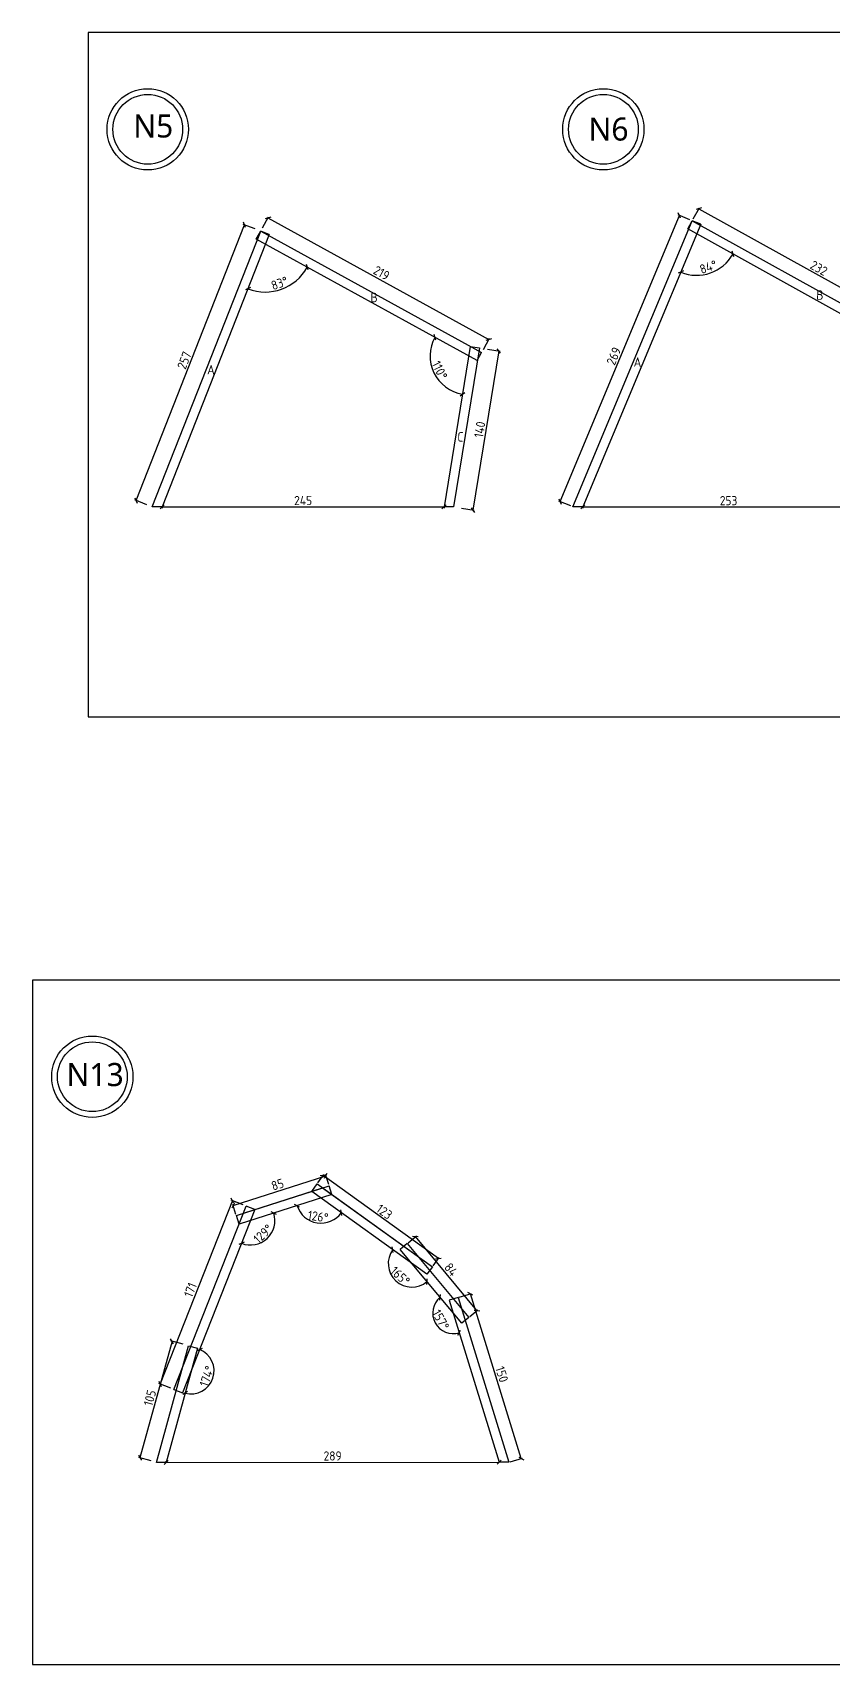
# Model space of a CAD drawing. Header units: centimetres. Extents: x -6116 to 16873, y -2889 to 4505.
# Drawn here: x 13781 to 14475, y -107 to 1310 of the extents above; entities that cross this region are included whole.
import ezdxf

# ---------------------------------------------------------------- set-up
doc = ezdxf.new("R2010")
doc.units = ezdxf.units.CM
for name, color, linetype in [('5', 5, 'Continuous'), ('frame圖框', 34, 'Continuous'), ('section剖面線', 1, 'Continuous')]:
    doc.layers.add(name, color=color, linetype=linetype)
doc.styles.get("Standard").update_dxf_attribs({"font": 'ISOCP.SHX', "bigfont": 'CHINESET.SHX'})
doc.dimstyles.new('AM_ISO', dxfattribs={"dimtxt": 3.5, "dimasz": 3.5, "dimexe": 1, "dimexo": 1, "dimgap": 1.5, "dimtad": 1, "dimdec": 0, "dimdsep": 46, "dimtxsty": 'Standard', "dimcen": 0, "dimclrd": 256, "dimclre": 256, "dimclrt": 2, "dimadec": 0, "dimazin": 2, "dimtp": 0.1, "dimtm": 0.1, "dimtfac": 0.71, "dimtdec": 0, "dimtmove": 0, "dimatfit": 3, "dimfxl": 1, "dimlwd": -1, "dimlwe": -1, "dimarcsym": 1})

# ---------------------------------------------------------------- blocks, each defined once
blk = doc.blocks.new('_Oblique')
at = {"color": 0, "linetype": 'ByBlock', "lineweight": -2}
blk.add_line((-0.5, -0.5), (0.5, 0.5), dxfattribs=at)
blk = doc.blocks.new('*D640')
at = {"layer": 'DEFPOINTS', "color": 0, "transparency": 16777216}
for p in [(13986.4, 1134.3), (13975.1, 1130.3), (13987.5, 1084.7), (14167, 1024.9), (13893.5, 898)]:
    blk.add_point(p, dxfattribs=at)
at = {"layer": 'section剖面線', "linetype": 'ByBlock', "transparency": 16777216}
blk.add_arc((13983.1, 1125.9), 41.4, 248.5276, 331.2125, dxfattribs=at)
at = {"layer": 'section剖面線', "transparency": 16777216, "xscale": 3.5, "yscale": 3.5, "zscale": 3.5}
for p, rotation in [((14019.4, 1106), 61.21251699546266), ((13968, 1087.4), 158.5275745294256)]:
    blk.add_blockref('_Oblique', p, dxfattribs=dict(at, rotation=rotation))
at = {"layer": 'section剖面線', "transparency": 16777216, "insert": (13995.3, 1092.1), "char_height": 8, "attachment_point": 5, "rotation": 19.87}
blk.add_mtext('83°', dxfattribs=at)
blk = doc.blocks.new('_ArchTick')
at = {"color": 0, "linetype": 'ByBlock', "const_width": 0.15}
blk.add_lwpolyline([(-0.5, -0.5), (0.5, 0.5)], dxfattribs=at)
blk = doc.blocks.new('*D641')
at = {"layer": 'DEFPOINTS', "color": 0, "transparency": 16777216}
for p in [(13975.1, 1130.3), (14160.9, 1037.3), (14126.3, 1024.5), (14167, 1024.9), (14138.1, 898)]:
    blk.add_point(p, dxfattribs=at)
at = {"layer": 'section剖面線', "linetype": 'ByBlock', "transparency": 16777216}
blk.add_arc((14159.5, 1029), 33.5, 151.2125, 260.7356, dxfattribs=at)
at = {"layer": 'section剖面線', "transparency": 16777216, "xscale": 3.5, "yscale": 3.5, "zscale": 3.5}
for p, rotation in [((14130.2, 1045.1), 61.21251699546256), ((14154.1, 995.9), 350.7355634669838)]:
    blk.add_blockref('_Oblique', p, dxfattribs=dict(at, rotation=rotation))
at = {"layer": 'section剖面線', "transparency": 16777216, "insert": (14134.3, 1016.7), "char_height": 8, "attachment_point": 5, "rotation": 295.974}
blk.add_mtext('110°', dxfattribs=at)
blk = doc.blocks.new('*D642')
at = {"layer": 'DEFPOINTS', "color": 0, "transparency": 16777216}
for p in [(14349.6, 1139.3), (14360.9, 1143.3), (14360.7, 1099.1), (14552.7, 1026.6), (14258.6, 898)]:
    blk.add_point(p, dxfattribs=at)
at = {"layer": 'section剖面線', "linetype": 'ByBlock', "transparency": 16777216}
blk.add_arc((14357.5, 1135), 36, 247.3621, 330.9543, dxfattribs=at)
at = {"layer": 'section剖面線', "transparency": 16777216, "xscale": 3.5, "yscale": 3.5, "zscale": 3.5}
for p, rotation in [((14388.9, 1117.5), 60.95429382632139), ((14343.6, 1101.8), 157.3620541958578)]:
    blk.add_blockref('_Oblique', p, dxfattribs=dict(at, rotation=rotation))
at = {"layer": 'section剖面線', "transparency": 16777216, "insert": (14367.5, 1106.2), "char_height": 8, "attachment_point": 5, "rotation": 19.1582}
blk.add_mtext('84°', dxfattribs=at)
blk = doc.blocks.new('*D643')
at = {"layer": 'DEFPOINTS', "color": 0, "transparency": 16777216}
for p in [(14349.6, 1139.3), (14547.5, 1038.6), (14515.9, 1027.6), (14552.7, 1026.6), (14511.5, 898)]:
    blk.add_point(p, dxfattribs=at)
at = {"layer": 'section剖面線', "linetype": 'ByBlock', "transparency": 16777216}
blk.add_arc((14545.4, 1030.6), 29.7, 150.9543, 255.6576, dxfattribs=at)
at = {"layer": 'section剖面線', "transparency": 16777216, "xscale": 3.5, "yscale": 3.5, "zscale": 3.5}
for p, rotation in [((14519.4, 1045), 60.95429382632167), ((14538.1, 1001.8), 345.65758619687)]:
    blk.add_blockref('_Oblique', p, dxfattribs=dict(at, rotation=rotation))
at = {"layer": 'section剖面線', "transparency": 16777216, "insert": (14523.2, 1021), "char_height": 8, "attachment_point": 5, "rotation": 293.3059}
blk.add_mtext('105°', dxfattribs=at)
blk = doc.blocks.new('*D648')
at = {"layer": 'DEFPOINTS', "color": 0, "transparency": 16777216}
for p in [(13893.5, 898), (14138.1, 898), (14138.1, 898)]:
    blk.add_point(p, dxfattribs=at)
at = {"layer": 'section剖面線', "linetype": 'ByBlock', "transparency": 16777216}
for p, q in [((13893.5, 898), (13893.5, 897)), ((13893.5, 898), (14138.1, 898)), ((14138.1, 898), (14138.1, 897))]:
    blk.add_line(p, q, dxfattribs=at)
at = {"layer": 'section剖面線', "transparency": 16777216, "xscale": 3.5, "yscale": 3.5, "zscale": 3.5, "rotation": 180}
blk.add_blockref('_Oblique', (13893.5, 898), dxfattribs=at)
at = {"layer": 'section剖面線', "transparency": 16777216, "xscale": 3.5, "yscale": 3.5, "zscale": 3.5}
blk.add_blockref('_Oblique', (14138.1, 898), dxfattribs=at)
at = {"layer": 'section剖面線', "transparency": 16777216, "insert": (14015.8, 903.5), "char_height": 8, "attachment_point": 5}
blk.add_mtext('245', dxfattribs=at)
blk = doc.blocks.new('*D649')
at = {"layer": 'DEFPOINTS', "color": 0, "transparency": 16777216}
for p in [(14258.6, 898), (14511.5, 898), (14511.5, 897.9)]:
    blk.add_point(p, dxfattribs=at)
at = {"layer": 'section剖面線', "linetype": 'ByBlock', "transparency": 16777216}
for p, q in [((14258.6, 897.9), (14258.6, 896.9)), ((14258.6, 897.9), (14511.5, 897.9)), ((14511.5, 897.9), (14511.5, 896.9))]:
    blk.add_line(p, q, dxfattribs=at)
at = {"layer": 'section剖面線', "transparency": 16777216, "xscale": 3.5, "yscale": 3.5, "zscale": 3.5, "rotation": 180}
blk.add_blockref('_Oblique', (14258.6, 897.9), dxfattribs=at)
at = {"layer": 'section剖面線', "transparency": 16777216, "xscale": 3.5, "yscale": 3.5, "zscale": 3.5}
blk.add_blockref('_Oblique', (14511.5, 897.9), dxfattribs=at)
at = {"layer": 'section剖面線', "transparency": 16777216, "insert": (14385.1, 903.4), "char_height": 8, "attachment_point": 5}
blk.add_mtext('253', dxfattribs=at)
blk = doc.blocks.new('*D652')
at = {"layer": 'DEFPOINTS', "color": 0, "transparency": 16777216}
for p in [(13964.9, 1142.8), (13979, 1137.3), (13884.9, 898)]:
    blk.add_point(p, dxfattribs=at)
at = {"layer": 'section剖面線', "linetype": 'ByBlock', "transparency": 16777216}
for p, q in [((13870.8, 903.6), (13964.9, 1142.8)), ((13974.2, 1139.2), (13963.9, 1143.2)), ((13880.1, 899.9), (13869.8, 904))]:
    blk.add_line(p, q, dxfattribs=at)
at = {"layer": 'section剖面線', "transparency": 16777216, "xscale": 3.5, "yscale": 3.5, "zscale": 3.5}
for p, rotation in [((13964.9, 1142.8), 68.52757452942679), ((13870.8, 903.6), 248.5275745294268)]:
    blk.add_blockref('_Oblique', p, dxfattribs=dict(at, rotation=rotation))
at = {"layer": 'section剖面線', "transparency": 16777216, "insert": (13912.7, 1025.2), "char_height": 8, "attachment_point": 5, "rotation": 68.5276}
blk.add_mtext('257', dxfattribs=at)
blk = doc.blocks.new('*D653')
at = {"layer": 'DEFPOINTS', "color": 0, "transparency": 16777216}
for p in [(13979, 1137.3), (14177.1, 1043.4), (14170.8, 1031.9)]:
    blk.add_point(p, dxfattribs=at)
at = {"layer": 'section剖面線', "linetype": 'ByBlock', "transparency": 16777216}
for p, q in [((13980.5, 1140.1), (13985.8, 1149.7)), ((13985.3, 1148.8), (14177.1, 1043.4)), ((14172.3, 1034.7), (14177.6, 1044.3))]:
    blk.add_line(p, q, dxfattribs=at)
at = {"layer": 'section剖面線', "transparency": 16777216, "xscale": 3.5, "yscale": 3.5, "zscale": 3.5}
for p, rotation in [((13985.3, 1148.8), 151.2125169954587), ((14177.1, 1043.4), 331.2125169954587)]:
    blk.add_blockref('_Oblique', p, dxfattribs=dict(at, rotation=rotation))
at = {"layer": 'section剖面線', "transparency": 16777216, "insert": (14083.9, 1101), "char_height": 8, "attachment_point": 5, "rotation": 331.2125}
blk.add_mtext('219', dxfattribs=at)
blk = doc.blocks.new('*D654')
at = {"layer": 'DEFPOINTS', "color": 0, "transparency": 16777216}
for p in [(14168.8, 1036), (14146.2, 897.9), (14163.2, 895.2)]:
    blk.add_point(p, dxfattribs=at)
at = {"layer": 'section剖面線', "linetype": 'ByBlock', "transparency": 16777216}
for p, q in [((14175.9, 1034.9), (14186.8, 1033.1)), ((14185.8, 1033.3), (14163.2, 895.2)), ((14153.4, 896.8), (14164.2, 895))]:
    blk.add_line(p, q, dxfattribs=at)
at = {"layer": 'section剖面線', "transparency": 16777216, "xscale": 3.5, "yscale": 3.5, "zscale": 3.5}
for p, rotation in [((14185.8, 1033.3), 80.73556346698369), ((14163.2, 895.2), 260.7355634669836)]:
    blk.add_blockref('_Oblique', p, dxfattribs=dict(at, rotation=rotation))
at = {"layer": 'section剖面線', "transparency": 16777216, "insert": (14169.1, 965.1), "char_height": 8, "attachment_point": 5, "rotation": 80.7356}
blk.add_mtext('140', dxfattribs=at)
blk = doc.blocks.new('*D655')
at = {"layer": 'DEFPOINTS', "color": 0, "transparency": 16777216}
for p in [(14342.4, 1151), (14353.5, 1146.3), (14250, 898)]:
    blk.add_point(p, dxfattribs=at)
at = {"layer": 'section剖面線', "linetype": 'ByBlock', "transparency": 16777216}
for p, q in [((14238.8, 902.7), (14342.4, 1151)), ((14351.6, 1147.1), (14341.5, 1151.4)), ((14248.1, 898.8), (14237.9, 903))]:
    blk.add_line(p, q, dxfattribs=at)
at = {"layer": 'section剖面線', "transparency": 16777216, "xscale": 3.5, "yscale": 3.5, "zscale": 3.5}
for p, rotation in [((14342.4, 1151), 67.35884366000535), ((14238.8, 902.7), 247.3588436600054)]:
    blk.add_blockref('_Oblique', p, dxfattribs=dict(at, rotation=rotation))
at = {"layer": 'section剖面線', "transparency": 16777216, "insert": (14285.5, 1028.9), "char_height": 8, "attachment_point": 5, "rotation": 67.3588}
blk.add_mtext('269', dxfattribs=at)
blk = doc.blocks.new('*D656')
at = {"layer": 'DEFPOINTS', "color": 0, "transparency": 16777216}
for p in [(14353.5, 1146.3), (14562.4, 1044.1), (14556.6, 1033.6)]:
    blk.add_point(p, dxfattribs=at)
at = {"layer": 'section剖面線', "linetype": 'ByBlock', "transparency": 16777216}
for p, q in [((14354.5, 1148.1), (14359.8, 1157.7)), ((14359.3, 1156.8), (14562.4, 1044.1)), ((14557.5, 1035.3), (14562.9, 1044.9))]:
    blk.add_line(p, q, dxfattribs=at)
at = {"layer": 'section剖面線', "transparency": 16777216, "xscale": 3.5, "yscale": 3.5, "zscale": 3.5}
for p, rotation in [((14359.3, 1156.8), 150.9542938263248), ((14562.4, 1044.1), 330.9542938263248)]:
    blk.add_blockref('_Oblique', p, dxfattribs=dict(at, rotation=rotation))
at = {"layer": 'section剖面線', "transparency": 16777216, "insert": (14463.5, 1105.2), "char_height": 8, "attachment_point": 5, "rotation": 330.9543}
blk.add_mtext('232', dxfattribs=at)
blk = doc.blocks.new('*D719')
at = {"layer": 'DEFPOINTS', "color": 0, "transparency": 16777216}
for p in [(13896.8, 68.6), (14186, 68.7), (14186, 68.7)]:
    blk.add_point(p, dxfattribs=at)
at = {"layer": 'section剖面線', "linetype": 'ByBlock', "transparency": 16777216}
for p, q in [((13896.8, 68.6), (13896.8, 69.6)), ((13896.8, 68.6), (14186, 68.7)), ((14186, 68.7), (14186, 69.7))]:
    blk.add_line(p, q, dxfattribs=at)
at = {"layer": 'section剖面線', "transparency": 16777216, "xscale": 3.5, "yscale": 3.5, "zscale": 3.5}
for p, rotation in [((13896.8, 68.6), 180.0097682672794), ((14186, 68.7), 0.009768267279348316)]:
    blk.add_blockref('_Oblique', p, dxfattribs=dict(at, rotation=rotation))
at = {"layer": 'section剖面線', "transparency": 16777216, "insert": (14041.4, 74.2), "char_height": 8, "attachment_point": 5, "rotation": 0.0098}
blk.add_mtext('289', dxfattribs=at)
blk = doc.blocks.new('*D720')
at = {"layer": 'DEFPOINTS', "color": 0, "transparency": 16777216}
for p in [(14161, 215), (14150.3, 211.7), (14194.4, 68.7)]:
    blk.add_point(p, dxfattribs=at)
at = {"layer": 'section剖面線', "linetype": 'ByBlock', "transparency": 16777216}
for p, q in [((14151.4, 212.1), (14162, 215.3)), ((14205.1, 72), (14161, 215)), ((14195.5, 69), (14206.1, 72.3))]:
    blk.add_line(p, q, dxfattribs=at)
at = {"layer": 'section剖面線', "transparency": 16777216, "xscale": 3.5, "yscale": 3.5, "zscale": 3.5}
for p, rotation in [((14161, 215), 107.1363180954422), ((14205.1, 72), 287.1363180954422)]:
    blk.add_blockref('_Oblique', p, dxfattribs=dict(at, rotation=rotation))
at = {"layer": 'section剖面線', "transparency": 16777216, "insert": (14188.3, 145.1), "char_height": 8, "attachment_point": 5, "rotation": 287.1363}
blk.add_mtext('150', dxfattribs=at)
blk = doc.blocks.new('*D721')
at = {"layer": 'DEFPOINTS', "color": 0, "transparency": 16777216}
for p in [(14106.2, 258.7), (14113.3, 264.6), (14159.7, 194.5)]:
    blk.add_point(p, dxfattribs=at)
at = {"layer": 'section剖面線', "linetype": 'ByBlock', "transparency": 16777216}
for p, q in [((14107, 259.3), (14114.1, 265.2)), ((14166.7, 200.4), (14113.3, 264.6)), ((14160.4, 195.1), (14167.5, 201))]:
    blk.add_line(p, q, dxfattribs=at)
at = {"layer": 'section剖面線', "transparency": 16777216, "xscale": 3.5, "yscale": 3.5, "zscale": 3.5}
for p, rotation in [((14113.3, 264.6), 129.7712560098994), ((14166.7, 200.4), 309.7712560098994)]:
    blk.add_blockref('_Oblique', p, dxfattribs=dict(at, rotation=rotation))
at = {"layer": 'section剖面線', "transparency": 16777216, "insert": (14144.2, 236), "char_height": 8, "attachment_point": 5, "rotation": 309.7713}
blk.add_mtext('84', dxfattribs=at)
blk = doc.blocks.new('*D722')
at = {"layer": 'DEFPOINTS', "color": 0, "transparency": 16777216}
for p in [(14033.1, 317.6), (14027.9, 310.4), (14128, 238.4)]:
    blk.add_point(p, dxfattribs=at)
at = {"layer": 'section剖面線', "linetype": 'ByBlock', "transparency": 16777216}
for p, q in [((14028.5, 311.2), (14033.7, 318.4)), ((14133.2, 245.6), (14033.1, 317.6)), ((14128.6, 239.2), (14133.8, 246.4))]:
    blk.add_line(p, q, dxfattribs=at)
at = {"layer": 'section剖面線', "transparency": 16777216, "xscale": 3.5, "yscale": 3.5, "zscale": 3.5}
for p, rotation in [((14033.1, 317.6), 144.2609934750809), ((14133.2, 245.6), 324.2609934750809)]:
    blk.add_blockref('_Oblique', p, dxfattribs=dict(at, rotation=rotation))
at = {"layer": 'section剖面線', "transparency": 16777216, "insert": (14086.3, 286.1), "char_height": 8, "attachment_point": 5, "rotation": 324.261}
blk.add_mtext('123', dxfattribs=at)
blk = doc.blocks.new('*D723')
at = {"layer": 'DEFPOINTS', "color": 0, "transparency": 16777216}
for p in [(14035.5, 317.4), (14038.3, 308.8), (13957.8, 283)]:
    blk.add_point(p, dxfattribs=at)
at = {"layer": 'section剖面線', "linetype": 'ByBlock', "transparency": 16777216}
for p, q in [((13955.1, 291.6), (14035.5, 317.4)), ((14038, 309.7), (14035.2, 318.4)), ((13957.5, 283.9), (13954.8, 292.6))]:
    blk.add_line(p, q, dxfattribs=at)
at = {"layer": 'section剖面線', "transparency": 16777216, "xscale": 3.5, "yscale": 3.5, "zscale": 3.5}
for p, rotation in [((14035.5, 317.4), 17.78147300555703), ((13955.1, 291.6), 197.781473005557)]:
    blk.add_blockref('_Oblique', p, dxfattribs=dict(at, rotation=rotation))
at = {"layer": 'section剖面線', "transparency": 16777216, "insert": (13993.6, 309.8), "char_height": 8, "attachment_point": 5, "rotation": 17.7815}
blk.add_mtext('85', dxfattribs=at)
blk = doc.blocks.new('*D724')
at = {"layer": 'DEFPOINTS', "color": 0, "transparency": 16777216}
for p in [(13966.5, 291), (13891.6, 136.7), (13903.7, 131.9)]:
    blk.add_point(p, dxfattribs=at)
at = {"layer": 'section剖面線', "linetype": 'ByBlock', "transparency": 16777216}
for p, q in [((13954.4, 295.8), (13891.6, 136.7)), ((13963.7, 292.1), (13953.4, 296.2)), ((13900.9, 133), (13890.6, 137.1))]:
    blk.add_line(p, q, dxfattribs=at)
at = {"layer": 'section剖面線', "transparency": 16777216, "xscale": 3.5, "yscale": 3.5, "zscale": 3.5}
for p, rotation in [((13954.4, 295.8), 68.45898207098307), ((13891.6, 136.7), 248.458982070983)]:
    blk.add_blockref('_Oblique', p, dxfattribs=dict(at, rotation=rotation))
at = {"layer": 'section剖面線', "transparency": 16777216, "insert": (13917.9, 218.3), "char_height": 8, "attachment_point": 5, "rotation": 68.459}
blk.add_mtext('171', dxfattribs=at)
blk = doc.blocks.new('*D725')
at = {"layer": 'DEFPOINTS', "color": 0, "transparency": 16777216}
for p in [(13916.4, 169.8), (13874.2, 72.6), (13888.5, 68.6)]:
    blk.add_point(p, dxfattribs=at)
at = {"layer": 'section剖面線', "linetype": 'ByBlock', "transparency": 16777216}
for p, q in [((13902, 173.8), (13874.2, 72.6)), ((13911.6, 171.1), (13901, 174)), ((13883.8, 69.9), (13873.2, 72.8))]:
    blk.add_line(p, q, dxfattribs=at)
at = {"layer": 'section剖面線', "transparency": 16777216, "xscale": 3.5, "yscale": 3.5, "zscale": 3.5}
for p, rotation in [((13902, 173.8), 74.62279392953633), ((13874.2, 72.6), 254.6227939295363)]:
    blk.add_blockref('_Oblique', p, dxfattribs=dict(at, rotation=rotation))
at = {"layer": 'section剖面線', "transparency": 16777216, "insert": (13882.8, 124.6), "char_height": 8, "attachment_point": 5, "rotation": 74.6228}
blk.add_mtext('105', dxfattribs=at)
blk = doc.blocks.new('*D742')
at = {"layer": 'DEFPOINTS', "color": 0, "transparency": 16777216}
for p in [(13973.9, 288.1), (13924.1, 167.7), (13911.1, 129), (13932.1, 133.3), (13896.8, 68.6)]:
    blk.add_point(p, dxfattribs=at)
at = {"layer": 'section剖面線', "linetype": 'ByBlock', "transparency": 16777216}
blk.add_arc((13918.6, 148), 19.9, 254.6228, 68.459, dxfattribs=at)
at = {"layer": 'section剖面線', "transparency": 16777216, "xscale": 3.5, "yscale": 3.5, "zscale": 3.5}
for p, rotation in [((13926, 166.5), 158.4589820709819), ((13913.4, 128.8), 164.6227939295513)]:
    blk.add_blockref('_Oblique', p, dxfattribs=dict(at, rotation=rotation))
at = {"layer": 'section剖面線', "transparency": 16777216, "insert": (13932.3, 143.4), "char_height": 8, "attachment_point": 5, "rotation": 71.5409}
blk.add_mtext('174°', dxfattribs=at)
blk = doc.blocks.new('*D743')
at = {"layer": 'DEFPOINTS', "color": 0, "transparency": 16777216}
for p in [(14040.8, 301.1), (13973.9, 288.1), (13960.3, 275.3), (13977.9, 258.7), (13911.1, 129)]:
    blk.add_point(p, dxfattribs=at)
at = {"layer": 'section剖面線', "linetype": 'ByBlock', "transparency": 16777216}
blk.add_arc((13970.1, 278.5), 21.2, 248.459, 17.7815, dxfattribs=at)
at = {"layer": 'section剖面線', "transparency": 16777216, "xscale": 3.5, "yscale": 3.5, "zscale": 3.5}
for p, rotation in [((13990.4, 284.9), 107.7814730055599), ((13962.3, 258.7), 158.4589820709819)]:
    blk.add_blockref('_Oblique', p, dxfattribs=dict(at, rotation=rotation))
at = {"layer": 'section剖面線', "transparency": 16777216, "insert": (13980.9, 267), "char_height": 8, "attachment_point": 5, "rotation": 43.1202}
blk.add_mtext('129°', dxfattribs=at)
blk = doc.blocks.new('*D744')
at = {"layer": 'DEFPOINTS', "color": 0, "transparency": 16777216}
for p in [(14023.2, 303.9), (14040.8, 301.1), (13960.3, 275.3), (14020.4, 279.2), (14123.3, 231.9)]:
    blk.add_point(p, dxfattribs=at)
at = {"layer": 'section剖面線', "linetype": 'ByBlock', "transparency": 16777216}
blk.add_arc((14031.3, 298.1), 21.8, 197.7815, 324.2801, dxfattribs=at)
at = {"layer": 'section剖面線', "transparency": 16777216, "xscale": 3.5, "yscale": 3.5, "zscale": 3.5}
for p, rotation in [((14010.6, 291.4), 107.7814730055587), ((14049, 285.4), 54.28012064366015)]:
    blk.add_blockref('_Oblique', p, dxfattribs=dict(at, rotation=rotation))
at = {"layer": 'section剖面線', "transparency": 16777216, "insert": (14028.8, 282), "char_height": 8, "attachment_point": 5, "rotation": 351.0308}
blk.add_mtext('126°', dxfattribs=at)
blk = doc.blocks.new('*D745')
at = {"layer": 'DEFPOINTS', "color": 0, "transparency": 16777216}
for p in [(14023.2, 303.9), (14100.1, 253.5), (14090.9, 234.5), (14123.3, 231.9), (14153.5, 189.4)]:
    blk.add_point(p, dxfattribs=at)
at = {"layer": 'section剖面線', "linetype": 'ByBlock', "transparency": 16777216}
blk.add_arc((14110.2, 241.3), 20.5, 144.2801, 309.7713, dxfattribs=at)
at = {"layer": 'section剖面線', "transparency": 16777216, "xscale": 3.5, "yscale": 3.5, "zscale": 3.5}
for p, rotation in [((14093.6, 253.3), 54.28012064366125), ((14123.3, 225.6), 39.77125600990419)]:
    blk.add_blockref('_Oblique', p, dxfattribs=dict(at, rotation=rotation))
at = {"layer": 'section剖面線', "transparency": 16777216, "insert": (14100, 230.4), "char_height": 8, "attachment_point": 5, "rotation": 317.0257}
blk.add_mtext('165°', dxfattribs=at)
blk = doc.blocks.new('*D746')
at = {"layer": 'DEFPOINTS', "color": 0, "transparency": 16777216}
for p in [(14100.1, 253.5), (14142.6, 209.4), (14128.3, 197.5), (14153.5, 189.4), (14186, 68.7)]:
    blk.add_point(p, dxfattribs=at)
at = {"layer": 'section剖面線', "linetype": 'ByBlock', "transparency": 16777216}
blk.add_arc((14146.1, 198.2), 17.8, 129.7713, 287.1363, dxfattribs=at)
at = {"layer": 'section剖面線', "transparency": 16777216, "xscale": 3.5, "yscale": 3.5, "zscale": 3.5}
for p, rotation in [((14134.7, 211.9), 39.77125600990567), ((14151.3, 181.2), 17.1363180954449)]:
    blk.add_blockref('_Oblique', p, dxfattribs=dict(at, rotation=rotation))
at = {"layer": 'section剖面線', "transparency": 16777216, "insert": (14135.3, 192.4), "char_height": 8, "attachment_point": 5, "rotation": 298.4538}
blk.add_mtext('157°', dxfattribs=at)

msp = doc.modelspace()

# ---------------------------------------------------------------- linework, layer by layer
for p, q in [((13884.86836, 898.04872), (13978.97238, 1137.28327)), ((13986.43032, 1134.34936), (13893.46496, 898.00955)), ((13975.13657, 1130.30234), (13978.97238, 1137.28327)), ((13978.97238, 1137.28327), (14170.78744, 1031.8866)), ((13986.43032, 1134.34936), (13978.97424, 1137.28224)), ((14249.96791, 898.00955), (14353.52867, 1146.33464)), ((14360.89835, 1143.26121), (14258.61931, 898.00955)), ((14349.64478, 1139.34106), (14353.52867, 1146.33464)), ((14552.68028, 1026.58482), (14349.64478, 1139.34106)), ((14350.43019, 1138.90488), (14350.43019, 1138.94405)), ((14353.52867, 1146.33464), (14556.56418, 1033.57839)), ((14360.89835, 1143.26121), (14353.52867, 1146.33464)), ((14166.95163, 1024.90568), (13975.13657, 1130.30234)), ((14160.86737, 1037.33739), (14138.13396, 897.97038)), ((14168.76923, 1036.04844), (14146.23969, 897.93121)), ((14160.86737, 1037.33739), (14168.76923, 1036.04844)), ((14166.95163, 1024.90568), (14170.78744, 1031.8866)), ((13884.86836, 898.00955), (13884.86836, 898.04872)), ((13893.46496, 898.00955), (13884.86836, 898.00955)), ((14138.13396, 897.93121), (14138.13396, 897.97038)), ((14146.23969, 897.93121), (14138.13396, 897.93121)), ((14139.43885, 905.93078), (14139.43885, 905.96995)), ((14249.95157, 898.00955), (14249.95157, 898.04872)), ((14258.61931, 898.00955), (14249.95157, 898.00955)), ((13957.83916, 282.96072), (14038.3243, 308.77296)), ((14040.78195, 301.10978), (13960.29681, 275.29754)), ((13964.09351, 284.91584), (14032.70288, 306.91943)), ((14023.22701, 303.88044), (14027.92135, 310.40852)), ((14123.3263, 231.89912), (14023.22701, 303.88044)), ((14027.92135, 310.40852), (14115.71991, 247.27266)), ((14032.70288, 306.91943), (14127.99661, 238.39379)), ((14040.78195, 301.10978), (14038.3243, 308.77296)), ((13903.7049, 131.9317), (13966.49959, 291.01123)), ((13973.94074, 288.07393), (13911.14606, 128.99439)), ((13973.94074, 288.07393), (13966.48228, 291.01807)), ((13960.29681, 275.29754), (13957.83916, 282.96072)), ((14106.22914, 258.67545), (14100.05561, 253.5371)), ((14106.22914, 258.67545), (14159.65259, 194.48919)), ((14153.47905, 189.35084), (14100.05561, 253.5371)), ((14127.99661, 238.39379), (14123.31409, 231.88214)), ((14150.30888, 211.7313), (14142.64982, 209.36975)), ((14142.64982, 209.36975), (14186.02706, 68.68717)), ((14150.30888, 211.7313), (14194.41385, 68.68856)), ((14159.65259, 194.48919), (14153.47905, 189.35084)), ((13888.52512, 68.63786), (13916.3517, 169.81881)), ((13924.06526, 167.69745), (13896.8221, 68.63786)), ((13916.3517, 169.81881), (13924.06526, 167.69745)), ((13903.7049, 131.9317), (13911.14606, 128.99439)), ((13896.82248, 68.63924), (13888.52512, 68.63786)), ((14194.41385, 68.68856), (14186.02706, 68.68717))]:
    msp.add_line(p, q)
at = {"layer": '5', "linetype": 'ByBlock'}
for centre, radius in [((13880.92796, 1225.70995), 35.27331), ((14276.42858, 1225.70995), 35.27331), ((13880.92796, 1225.70995), 30.27331), ((14276.42858, 1225.70995), 30.27331), ((13832.84638, 403.37976), 35.27331), ((13832.84638, 403.37976), 30.27331)]:
    msp.add_circle(centre, radius, dxfattribs=at)
at = {"layer": 'frame圖框'}
for points in [[(13829.0859, 1309.62726), (13829.0859, 715.62726), (14669.0859, 715.62726), (14669.0859, 1309.62726)], [(13781.00432, 487.29706), (13781.00432, -106.70294), (14621.00432, -106.70294), (14621.00432, 487.29706)]]:
    msp.add_lwpolyline(points, close=True, dxfattribs=at)

# ---------------------------------------------------------------- texts
at = {"layer": '5', "linetype": 'ByBlock', "char_height": 20, "attachment_point": 1}
for s, insert in [('{\\fMicrosoft JhengHei|b0|i0|c136|p34;N5}', (13868.3723, 1238.58842)), ('{\\fMicrosoft JhengHei|b0|i0|c136|p34;N6}', (14263.57902, 1235.92752)), ('{\\fMicrosoft JhengHei|b0|i0|c136|p34;N13}', (13810.43994, 415.27384))]:
    msp.add_mtext(s, dxfattribs=dict(at, insert=insert))
at = {"layer": '5', "linetype": 'ByBlock', "char_height": 8.2757, "attachment_point": 1, "rotation": 358.34569937}
for s, insert in [('B', (14074.36701, 1083.96296)), ('B', (14461.37106, 1086.07778)), ('A', (13932.60916, 1021.24981)), ('A', (14302.88372, 1027.90952)), ('C', (14149.77772, 962.95668))]:
    msp.add_mtext(s, dxfattribs=dict(at, insert=insert))

# ---------------------------------------------------------------- dimensions: what is measured, and where the dimension line sits
at = {"layer": 'section剖面線'}
for p1, p2, distance, picture, middle in [((13978.97424, 1137.28224), (14170.78744, 1031.8866), 13.1931, '*D653', (14083.88311, 1100.96797)), ((14249.95157, 898.00955), (14353.52867, 1146.33464), 12.05635, '*D655', (14285.53604, 1028.93086)), ((14353.52867, 1146.33464), (14556.56418, 1033.57839), 11.98401, '*D656', (14463.53542, 1105.24229)), ((13884.86836, 898.04872), (13978.97238, 1137.28327), 15.14864, '*D652', (13912.70414, 1025.22478)), ((14168.76923, 1036.04844), (14146.23969, 897.93121), 17.22465, '*D654', (14169.07617, 965.10226)), ((13957.83916, 282.96072), (14038.3243, 308.77296), 9.10846, '*D723', (13993.62049, 309.77742)), ((14127.99661, 238.39379), (14027.92135, 310.40852), -8.85658, '*D722', (14086.34503, 286.05483)), ((13966.48228, 291.01807), (13903.68759, 131.93853), -13.02428, '*D724', (13917.85448, 218.27981)), ((14159.65259, 194.48919), (14106.22914, 258.67545), -9.20095, '*D721', (14144.24008, 235.98688)), ((14194.41385, 68.68856), (14150.30888, 211.7313), -11.18313, '*D720', (14188.30388, 145.12555)), ((13916.3517, 169.81881), (13888.52512, 68.63786), -14.87823, '*D725', (13882.78971, 124.63208)), ((13896.8221, 68.63786), (14186.02706, 68.68717), 0, '*D719', (14041.42364, 74.1633))]:
    dim = msp.add_aligned_dim(p1=p1, p2=p2, distance=distance, dimstyle='AM_ISO', override={"dimtxt": 8, "dimblk": 'Oblique', "dimclrt": 256, "dimldrblk": 'ArchTick', "dimfxl": 10, "dimfxlon": 1}, dxfattribs=at)
    dim.commit()
    dim.dimension.update_dxf_attribs({"geometry": picture, "text_midpoint": middle})
for base, line1, line2, picture, middle in [((13987.50662, 1084.74431), ((14166.95163, 1024.90568), (13975.13657, 1130.30234)), ((13986.43032, 1134.34936), (13893.46496, 898.00955)), '*D640', (13995.31892, 1092.14845)), ((14360.73582, 1099.1316), ((14552.68028, 1026.58482), (14349.64478, 1139.34106)), ((14360.89835, 1143.26121), (14258.61931, 898.00955)), '*D642', (14367.47131, 1106.17227)), ((14515.8621, 1027.57183), ((14547.48963, 1038.61797), (14511.52811, 897.97038)), ((14552.68028, 1026.58482), (14349.64478, 1139.34106)), '*D643', (14523.18432, 1021.0173)), ((14126.31725, 1024.49708), ((14160.86737, 1037.33739), (14138.13396, 897.97038)), ((14166.95163, 1024.90568), (13975.13657, 1130.30234)), '*D641', (14134.34118, 1016.73642)), ((13977.94769, 258.7121), ((14040.78195, 301.10978), (13960.29681, 275.29754)), ((13973.94074, 288.07393), (13911.14606, 128.99439)), '*D743', (13980.8953, 266.9747)), ((14020.40154, 279.22335), ((14123.3263, 231.89912), (14023.22701, 303.88044)), ((14040.78195, 301.10978), (13960.29681, 275.29754)), '*D744', (14028.76892, 281.99594)), ((14090.90503, 234.50292), ((14153.47905, 189.35084), (14100.05561, 253.5371)), ((14123.3263, 231.89912), (14023.22701, 303.88044)), '*D745', (14100.00706, 230.35787)), ((13932.12525, 133.32546), ((13973.94074, 288.07393), (13911.14606, 128.99439)), ((13924.06526, 167.69745), (13896.8221, 68.63786)), '*D742', (13932.32905, 143.43167)), ((14128.29107, 197.54632), ((14142.64982, 209.36975), (14186.02706, 68.68717)), ((14153.47905, 189.35084), (14100.05561, 253.5371)), '*D746', (14135.264, 192.37548))]:
    dim = msp.add_angular_dim_2l(base=base, line1=line1, line2=line2, dimstyle='AM_ISO', override={"dimtxt": 8, "dimblk": 'Oblique', "dimclrt": 256, "dimldrblk": 'ArchTick', "dimfxl": 10, "dimfxlon": 1}, dxfattribs=at)
    dim.commit()
    dim.dimension.update_dxf_attribs({"geometry": picture, "text_midpoint": middle})
for base, p1, p2, picture, middle in [((14138.14035, 897.97038), (13893.46496, 898.00955), (14138.14035, 898.00955), '*D648', (14015.80266, 903.47117)), ((14511.52811, 897.93121), (14258.61931, 898.00955), (14511.52811, 898.00955), '*D649', (14385.07371, 903.432))]:
    dim = msp.add_linear_dim(base=base, p1=p1, p2=p2, dimstyle='AM_ISO', override={"dimtxt": 8, "dimblk": 'Oblique', "dimclrt": 256, "dimldrblk": 'ArchTick', "dimfxl": 10, "dimfxlon": 1}, dxfattribs=at)
    dim.commit()
    dim.dimension.update_dxf_attribs({"geometry": picture, "text_midpoint": middle})

doc.saveas('drawing.dxf')
